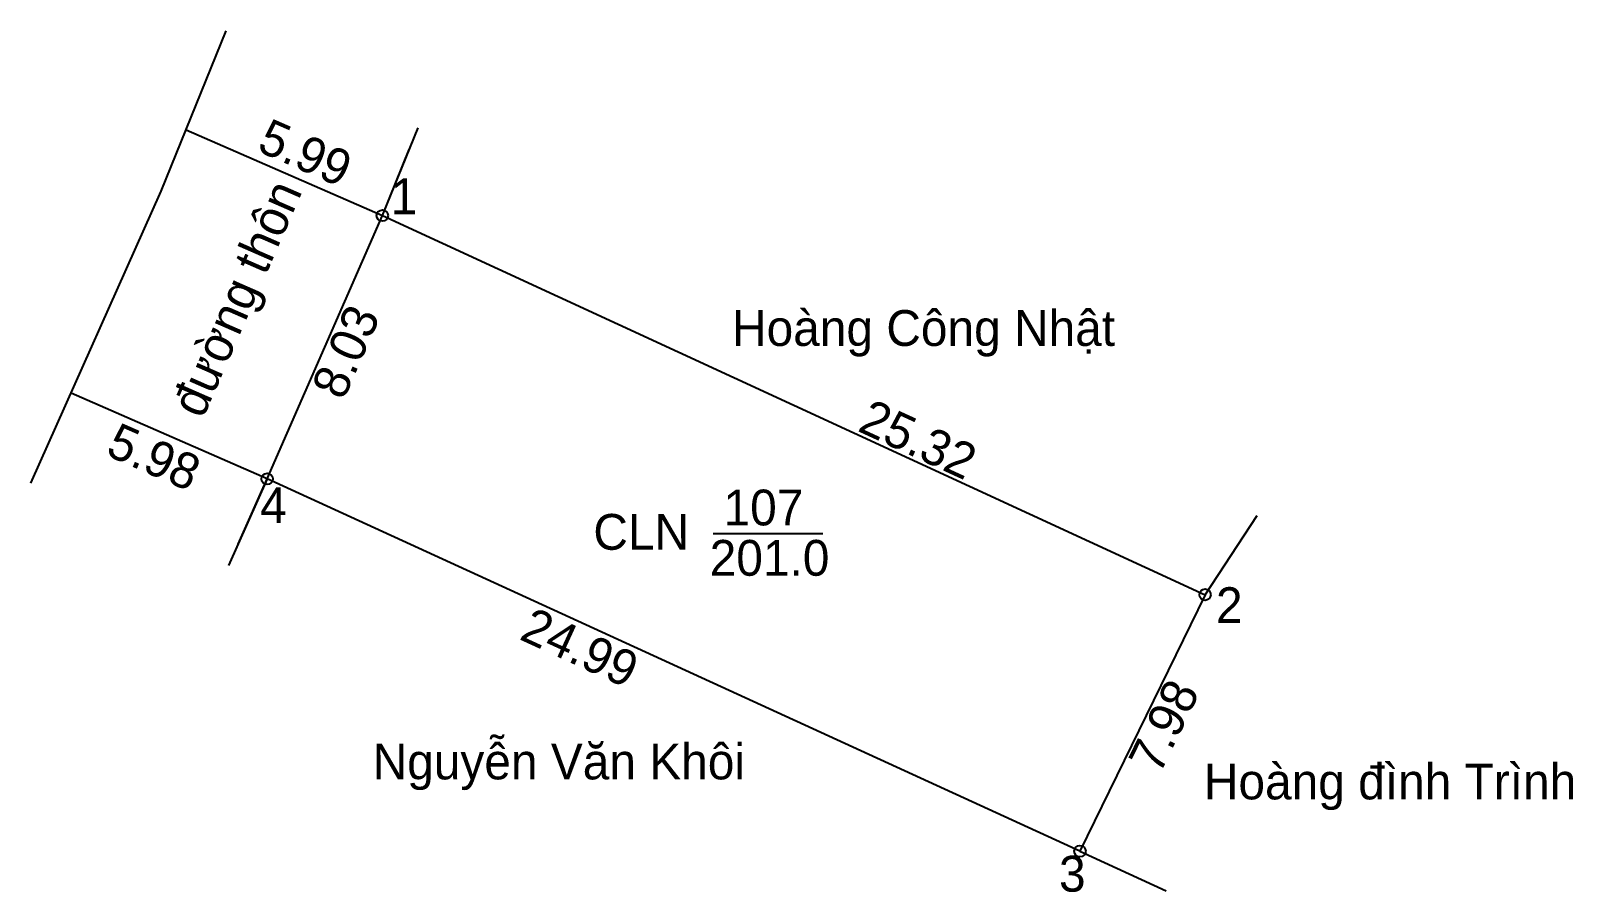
# Model space of a CAD drawing. Extents: x 547604.6 to 547647.7, y 1837522.9 to 1837547.
import ezdxf

# ---------------------------------------------------------------- set-up
doc = ezdxf.new("R2010")
doc.units = 0
for name, color, linetype in [('CanhThua', 7, 'Continuous'), ('ChieuDaiCanhThua', 7, 'Continuous'), ('Level 1', 7, 'Continuous'), ('Level 23', 7, 'Continuous'), ('Level 31', 7, 'Continuous'), ('MocDinhThua', 7, 'Continuous'), ('NhanDiaChinhThua', 7, 'Continuous'), ('RauThua', 7, 'Continuous'), ('SoHieuDinhThua', 7, 'Continuous'), ('TenChuLanCan', 7, 'Continuous')]:
    doc.layers.add(name, color=color, linetype=linetype)

msp = doc.modelspace()

# ---------------------------------------------------------------- linework, layer by layer
at = {"layer": 'CanhThua'}
for p, q in [((547611.179, 1837534.436), (547614.4, 1837541.795)), ((547614.4, 1837541.795), (547637.392, 1837531.201)), ((547633.897, 1837524.031), (547611.179, 1837534.436)), ((547637.392, 1837531.201), (547633.897, 1837524.031))]:
    msp.add_line(p, q, dxfattribs=at)
at = {"layer": 'Level 1'}
for p, q in [((547608.914, 1837544.196), (547614.4, 1837541.795)), ((547605.704, 1837536.843), (547611.183, 1837534.445))]:
    msp.add_line(p, q, dxfattribs=at)
at = {"layer": 'Level 23'}
for p, q in [((547614.4, 1837541.795), (547615.15, 1837543.641)), ((547611.179, 1837534.436), (547614.4, 1837541.795)), ((547610.368, 1837532.608), (547611.179, 1837534.436))]:
    msp.add_line(p, q, dxfattribs=at)
at = {"layer": 'Level 31'}
msp.add_lwpolyline([(547604.577, 1837534.315), (547608.22, 1837542.48), (547610.031, 1837546.958)], dxfattribs=at)
at = {"layer": 'MocDinhThua'}
for centre in [(547614.4, 1837541.795), (547611.179, 1837534.436), (547637.392, 1837531.201), (547633.897, 1837524.031)]:
    msp.add_circle(centre, 0.159, dxfattribs=at)
at = {"layer": 'NhanDiaChinhThua'}
msp.add_line((547623.647, 1837532.91), (547626.706, 1837532.91), dxfattribs=at)
at = {"layer": 'RauThua'}
for p, q in [((547614.4, 1837541.795), (547615.399, 1837544.252)), ((547611.179, 1837534.436), (547610.104, 1837532.012)), ((547637.392, 1837531.201), (547638.848, 1837533.418)), ((547633.897, 1837524.031), (547636.308, 1837522.927))]:
    msp.add_line(p, q, dxfattribs=at)

# ---------------------------------------------------------------- texts
at = {"layer": 'ChieuDaiCanhThua'}
for s, rotation, p in [('đường thôn', 66.3612, (547609.379, 1837536.092)), ('8.03', 66.3612, (547613.311, 1837536.605)), ('25.32', 335.2612, (547627.648, 1837535.789)), ('24.99', 335.3919, (547618.195, 1837529.968)), ('7.98', 64.0132, (547636.119, 1837526.147))]:
    msp.add_text(s, height=1, rotation=rotation, dxfattribs=at).set_placement(p)
at = {"layer": 'Level 1'}
for s, p in [('5.99', (547610.859, 1837543.618)), ('5.98', (547606.63, 1837535.118))]:
    msp.add_text(s, height=1, rotation=336.3612, dxfattribs=at).set_placement(p)
at = {"layer": 'NhanDiaChinhThua'}
for s, p in [('107', (547623.935, 1837533.137)), ('CLN', (547620.297, 1837532.456)), ('201.0', (547623.548, 1837531.73))]:
    msp.add_text(s, height=1, dxfattribs=at).set_placement(p)
at = {"layer": 'SoHieuDinhThua'}
for s, p in [('1', (547614.634, 1837541.834)), ('4', (547610.984, 1837533.205)), ('2', (547637.697, 1837530.408)), ('3', (547633.311, 1837522.901))]:
    msp.add_text(s, height=1, dxfattribs=at).set_placement(p)
at = {"layer": 'TenChuLanCan'}
for s, p in [('Hoàng Công Nhật', (547624.173, 1837538.153)), ('Nguyễn Văn Khôi', (547614.128, 1837526.039)), ('Hoàng đình Trình', (547637.359, 1837525.48))]:
    msp.add_text(s, height=1, dxfattribs=at).set_placement(p)

doc.saveas('drawing.dxf')
